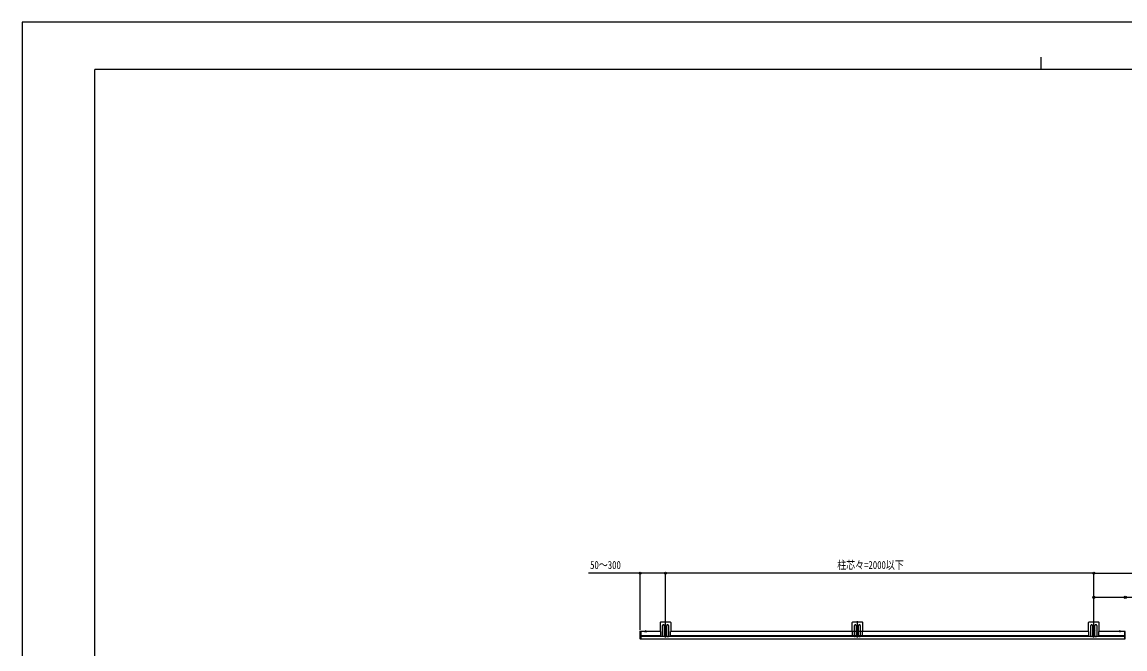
# Model space of a CAD drawing. Units: millimetres, scale not verified. Extents: x -4205 to 4205, y -2970 to 2970.
# Drawn here: x -4205 to 342, y 386 to 2970 of the extents above; entities that cross this region are included whole.
import ezdxf
from ezdxf.enums import TextEntityAlignment as Align

# ---------------------------------------------------------------- set-up
doc = ezdxf.new("R2010")
doc.units = ezdxf.units.MM
doc.header["$LTSCALE"] = 10
for name, color, linetype in [('0-3_YKK_A1', 4, 'Continuous'), ('0-4_YKK_D', 6, 'Continuous'), ('0-5_YKK_ZWAK', 7, 'Continuous')]:
    doc.layers.add(name, color=color, linetype=linetype)
doc.styles.add('ＭＳ ゴシック', font='')
doc.styles.get('ＭＳ ゴシック').set_extended_font_data('MS Gothic')

msp = doc.modelspace()

# ---------------------------------------------------------------- linework, layer by layer
at = {"layer": '0-3_YKK_A1'}
for p, q in [((-1552.06, 433.2), (-1552.06, 500.37)), ((-761.06, 433.2), (-761.06, 500.37)), ((213.44, 433.2), (213.44, 500.37)), ((-1658.56, 456.64), (-1658.56, 446.87)), ((-1654.06, 457.82), (-1657.61, 457.64)), ((-1656.56, 427.26), (-1656.56, 460.6)), ((-1654.06, 457.82), (-1654.06, 435.92)), ((-1573.06, 457.37), (-1654.06, 457.37)), ((-1654.06, 457.37), (-1654.06, 426.37)), ((-1638.04, 457.37), (-1630.09, 457.37)), ((-1634.06, 460.87), (-1634.06, 454.3)), ((-1574.76, 493.17), (-1574.76, 457.87)), ((-1573.06, 457.87), (-1574.76, 457.87)), ((-1573.06, 457.87), (-1573.06, 438.2)), ((-1531.56, 495.37), (-1572.56, 495.37)), ((-1564.06, 438.2), (-1564.06, 481.87)), ((-1557.06, 481.87), (-1557.06, 438.2)), ((-1547.06, 460.57), (-1557.06, 460.57)), ((-1553.31, 460.16), (-1554.14, 460.16)), ((-1552.06, 456.32), (-1552.06, 464.82)), ((-1550.82, 460.99), (-1549.99, 460.99)), ((-1547.06, 438.2), (-1547.06, 481.88)), ((-1540.06, 481.87), (-1540.06, 438.2)), ((-1531.06, 438.2), (-1531.06, 457.87)), ((-1529.36, 457.87), (-1531.06, 457.87)), ((192.44, 457.37), (-1531.06, 457.37)), ((-1529.36, 457.87), (-1529.36, 493.17)), ((-783.76, 493.17), (-783.76, 457.87)), ((-782.06, 457.87), (-783.76, 457.87)), ((-782.06, 457.87), (-782.06, 438.2)), ((-740.56, 495.37), (-781.56, 495.37)), ((-773.06, 438.2), (-773.06, 481.87)), ((-766.06, 481.87), (-766.06, 438.2)), ((-756.06, 460.57), (-766.06, 460.57)), ((-762.3, 460.16), (-763.13, 460.16)), ((-761.06, 456.32), (-761.06, 464.82)), ((-759.81, 460.99), (-758.98, 460.99)), ((-756.06, 438.2), (-756.06, 481.88)), ((-749.06, 481.87), (-749.06, 438.2)), ((-740.06, 438.2), (-740.06, 457.87)), ((-738.36, 457.87), (-740.06, 457.87)), ((-738.36, 457.87), (-738.36, 493.17)), ((190.74, 493.17), (190.74, 457.87)), ((192.44, 457.87), (190.74, 457.87)), ((192.44, 457.87), (192.44, 438.2)), ((233.94, 495.37), (192.94, 495.37)), ((201.44, 438.2), (201.44, 481.87)), ((208.44, 481.87), (208.44, 438.2)), ((218.44, 460.57), (208.44, 460.57)), ((212.19, 460.16), (211.36, 460.16)), ((213.44, 456.32), (213.44, 464.82)), ((214.68, 460.99), (215.51, 460.99)), ((218.44, 438.2), (218.44, 481.88)), ((225.44, 481.87), (225.44, 438.2)), ((234.44, 438.2), (234.44, 457.87)), ((236.14, 457.87), (234.44, 457.87)), ((340.94, 457.37), (234.44, 457.37)), ((236.14, 457.87), (236.14, 493.17)), ((324.91, 457.37), (316.96, 457.37)), ((320.94, 460.87), (320.94, 454.3)), ((340.94, 426.37), (340.94, 457.37)), ((343.44, 457.82), (341.44, 457.72)), ((341.44, 457.72), (341.44, 436.64)), ((-1658.56, 446.87), (-1658.56, 437.11)), ((-1657.61, 436.11), (-1655.97, 436.02)), ((-1656.06, 427.14), (-1656.06, 435.61)), ((-1654.06, 426.07), (-1655.12, 426.14)), ((-1573.06, 439.37), (-1654.06, 439.37)), ((340.94, 436.37), (-1654.06, 436.37)), ((-1654.06, 426.37), (-1654.06, 436.37)), ((340.94, 426.37), (-1654.06, 426.37)), ((-1573.06, 438.2), (-1564.06, 438.2)), ((-1558.06, 437.2), (-1563.06, 437.2)), ((-1557.06, 438.2), (-1547.06, 438.2)), ((-1546.06, 437.2), (-1541.06, 437.2)), ((-1540.06, 438.2), (-1531.06, 438.2)), ((192.44, 439.37), (-1531.06, 439.37)), ((-782.06, 438.2), (-773.06, 438.2)), ((-767.06, 437.2), (-772.06, 437.2)), ((-766.06, 438.2), (-756.06, 438.2)), ((-755.06, 437.2), (-750.06, 437.2)), ((-749.06, 438.2), (-740.06, 438.2)), ((192.44, 438.2), (201.44, 438.2)), ((207.44, 437.2), (202.44, 437.2)), ((208.44, 438.2), (218.44, 438.2)), ((219.44, 437.2), (224.44, 437.2)), ((225.44, 438.2), (234.44, 438.2)), ((340.94, 439.37), (234.44, 439.37)), ((340.94, 426.37), (340.94, 436.37)), ((340.94, 426.07), (342, 426.14))]:
    msp.add_line(p, q, dxfattribs=at)
for points in [[(-1636.14, 459.45), (-1635.21, 457.59), (-1634.06, 456.98)], [(-1631.99, 459.45), (-1632.92, 457.59), (-1634.06, 456.98)], [(-1554.14, 460.16), (-1554.14, 460.99), (-1553.31, 460.99)], [(-1552.48, 461.82), (-1552.48, 462.65), (-1551.65, 462.65), (-1551.65, 461.82)], [(-1551.65, 459.33), (-1551.65, 458.5), (-1552.48, 458.5), (-1552.48, 459.33)], [(-1549.99, 460.99), (-1549.99, 460.16), (-1550.82, 460.16)], [(-763.13, 460.16), (-763.13, 460.99), (-762.3, 460.99)], [(-761.47, 461.82), (-761.47, 462.65), (-760.64, 462.65), (-760.64, 461.82)], [(-760.64, 459.33), (-760.64, 458.5), (-761.47, 458.5), (-761.47, 459.33)], [(-758.98, 460.99), (-758.98, 460.16), (-759.81, 460.16)], [(211.36, 460.16), (211.36, 460.99), (212.19, 460.99)], [(213.02, 461.82), (213.02, 462.65), (213.85, 462.65), (213.85, 461.82)], [(213.85, 459.33), (213.85, 458.5), (213.02, 458.5), (213.02, 459.33)], [(215.51, 460.99), (215.51, 460.16), (214.68, 460.16)], [(318.86, 459.45), (319.79, 457.59), (320.94, 456.98)], [(323.01, 459.45), (322.08, 457.59), (320.94, 456.98)], [(-1655.12, 436.61), (-1654.06, 436.67), (-1654.06, 426.07)], [(342, 436.61), (340.94, 436.67), (340.94, 426.07)]]:
    msp.add_lwpolyline(points, dxfattribs=at)
for centre in [(-1552.06, 460.57), (-761.06, 460.57), (213.44, 460.57)]:
    msp.add_circle(centre, 4.25, dxfattribs=at)
for centre, radius, start, end in [((-1657.56, 456.64), 1, 93, 180), ((-1638.04, 457.65), 0.274, 142.28591, 270), ((-1634.06, 454.57), 5.3, 37.71409, 142.28591), ((-1630.09, 457.65), 0.274, 270, 37.71409), ((-1572.56, 493.17), 2.2, 90, 180), ((-1560.56, 481.87), 3.5, 0, 180), ((-1553.31, 461.82), 0.83, 270, 0), ((-1553.31, 459.33), 0.83, 0, 90), ((-1550.82, 461.82), 0.83, 180, 270), ((-1550.82, 459.33), 0.83, 90, 180), ((-1543.56, 481.87), 3.5, 0, 180), ((-1531.56, 493.17), 2.2, 0, 90), ((-781.56, 493.17), 2.2, 90, 180), ((-769.56, 481.87), 3.5, 0, 180), ((-762.3, 461.82), 0.83, 270, 0), ((-762.3, 459.33), 0.83, 0, 90), ((-759.81, 461.82), 0.83, 180, 270), ((-759.81, 459.33), 0.83, 90, 180), ((-752.56, 481.87), 3.5, 0, 180), ((-740.56, 493.17), 2.2, 0, 90), ((192.94, 493.17), 2.2, 90, 180), ((204.94, 481.87), 3.5, 0, 180), ((212.19, 461.82), 0.83, 270, 0), ((212.19, 459.33), 0.83, 0, 90), ((214.68, 461.82), 0.83, 180, 270), ((214.68, 459.33), 0.83, 90, 180), ((221.94, 481.87), 3.5, 0, 180), ((233.94, 493.17), 2.2, 0, 90), ((316.96, 457.65), 0.274, 142.28591, 270), ((320.94, 454.57), 5.3, 37.71409, 142.28591), ((324.91, 457.65), 0.274, 270, 37.71409), ((-1657.56, 437.11), 1, 180, 267), ((-1655.06, 435.61), 1, 93.5, 180), ((-1655.06, 427.14), 1, 180, 266.5), ((-1563.06, 438.2), 1, 180, 270), ((-1558.06, 438.2), 1, 270, 0), ((-1546.06, 438.2), 1, 180, 270), ((-1541.06, 438.2), 1, 270, 0), ((-772.06, 438.2), 1, 180, 270), ((-767.06, 438.2), 1, 270, 0), ((-755.06, 438.2), 1, 180, 270), ((-750.06, 438.2), 1, 270, 0), ((202.44, 438.2), 1, 180, 270), ((207.44, 438.2), 1, 270, 0), ((219.44, 438.2), 1, 180, 270), ((224.44, 438.2), 1, 270, 0)]:
    msp.add_arc(centre, radius, start, end, dxfattribs=at)
at = {"layer": '0-4_YKK_D'}
for p, q in [((-1656.56, 464.88), (-1656.56, 699.36)), ((-1552.06, 501.37), (-1552.06, 699.36)), ((-1552.06, 502.37), (-1552.06, 699.36)), ((213.94, 698.36), (-1552.06, 698.36)), ((213.94, 501.37), (213.94, 699.36)), ((213.94, 501.37), (213.94, 699.36)), ((213.94, 698.36), (2238.94, 698.36)), ((213.94, 501.37), (213.94, 599.36))]:
    msp.add_line(p, q, dxfattribs=at)
for points in [[(-1552.06, 698.36), (-1656.56, 698.36), (-1869.96, 698.36)], [(213.94, 598.36), (343.44, 598.36), (588.22, 598.36)]]:
    msp.add_lwpolyline(points, dxfattribs=at)
for centre in [(-1656.56, 698.36), (-1552.06, 698.36), (-1552.06, 698.36), (213.94, 698.36), (213.94, 698.36), (213.94, 598.36), (343.44, 598.36)]:
    msp.add_circle(centre, 4.25, dxfattribs=at)
at = {"layer": '0-5_YKK_ZWAK'}
for p, q in [((-4.98, 2825), (-4.98, 2775)), ((3895.02, 2775), (-3904.98, 2775)), ((-3904.98, -2525), (-3904.98, 2775))]:
    msp.add_line(p, q, dxfattribs=at)
msp.add_lwpolyline([(-4205, -2970), (4205, -2970), (4205, 2970), (-4205, 2970)], close=True, dxfattribs=at)

# ---------------------------------------------------------------- texts
at = {"layer": '0-4_YKK_D', "style": 'ＭＳ ゴシック', "width": 0.8}
for s, p in [('50～300', (-1862.96, 705.36)), ('柱芯々=2000以下', (-844.26, 705.36))]:
    msp.add_text(s, height=32.99, dxfattribs=at).set_placement(p, align=Align.BOTTOM_LEFT)

doc.saveas('drawing.dxf')
